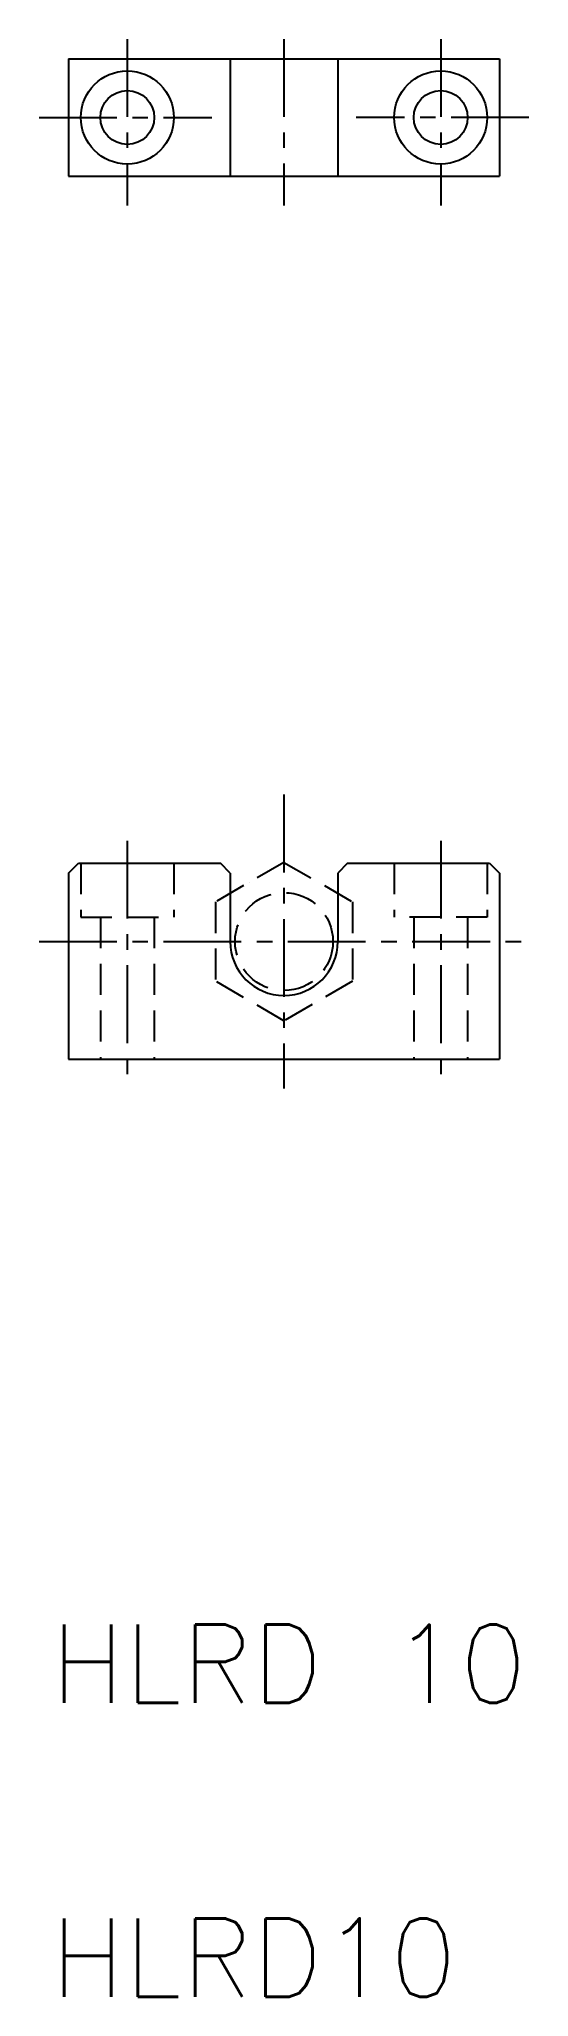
# Model space of a CAD drawing. Extents: x 2389 to 2439, y 73 to 273.
import ezdxf

# ---------------------------------------------------------------- set-up
doc = ezdxf.new("R2010")
doc.units = 0
doc.header["$LTSCALE"] = 0.25
doc.linetypes.add('CENTER', pattern=[50.8, 31.75, -6.35, 6.35, -6.35])
doc.linetypes.add('DASHED', pattern=[19.05, 12.7, -6.35])
doc.layers.get('0').update_dxf_attribs({"linetype": 'CONTINUOUS'})
doc.layers.add('CENTER', color=1, linetype='CENTER')
doc.styles.get("Standard").update_dxf_attribs({"font": 'txt.shx'})

msp = doc.modelspace()

# ---------------------------------------------------------------- linework, layer by layer
for p, q in [((2392.15, 271.31), (2436.15, 271.31)), ((2392.15, 271.31), (2392.15, 259.31)), ((2408.65, 271.31), (2408.65, 259.31)), ((2419.65, 271.31), (2419.65, 259.31)), ((2436.15, 271.31), (2436.15, 259.31)), ((2392.15, 259.31), (2436.15, 259.31)), ((2392.15, 188.18), (2393.15, 189.18)), ((2392.15, 188.18), (2392.15, 169.18)), ((2393.15, 189.18), (2407.65, 189.18)), ((2408.65, 188.18), (2407.65, 189.18)), ((2408.65, 188.18), (2408.65, 181.18)), ((2412.4, 188.26), (2412.4, 188.26)), ((2420.65, 189.18), (2419.65, 188.18)), ((2419.65, 188.18), (2419.65, 181.18)), ((2420.65, 189.18), (2435.15, 189.18)), ((2435.15, 189.18), (2436.15, 188.18)), ((2436.15, 188.18), (2436.15, 169.18)), ((2410.65, 187.25), (2410.65, 187.25)), ((2392.15, 169.18), (2436.15, 169.18))]:
    msp.add_line(p, q)
at = {"color": 3, "linetype": 'DASHED'}
for p, q in [((2393.4, 189.18), (2393.4, 183.68)), ((2402.9, 189.18), (2402.9, 183.68)), ((2414.15, 189.27), (2407.15, 185.23)), ((2414.15, 189.27), (2421.15, 185.23)), ((2425.4, 189.18), (2425.4, 183.68)), ((2434.9, 189.18), (2434.9, 183.68)), ((2407.15, 185.23), (2407.15, 177.14)), ((2421.15, 185.23), (2421.15, 177.14)), ((2393.4, 183.68), (2402.9, 183.68)), ((2395.4, 183.68), (2395.4, 169.18)), ((2400.9, 183.68), (2400.9, 169.18)), ((2434.9, 183.68), (2425.4, 183.68)), ((2427.4, 183.68), (2427.4, 169.18)), ((2432.9, 183.68), (2432.9, 169.18)), ((2414.15, 173.1), (2407.15, 177.14)), ((2421.15, 177.14), (2414.15, 173.1))]:
    msp.add_line(p, q, dxfattribs=at)
for centre, radius in [((2398.15, 265.31), 4.75), ((2430.15, 265.31), 4.75), ((2398.15, 265.31), 2.75), ((2430.15, 265.31), 2.75)]:
    msp.add_circle(centre, radius)
msp.add_circle((2414.15, 181.18), 5, dxfattribs=at)
msp.add_arc((2414.15, 181.18), 5.5, 180, 0)
at = {"layer": 'CENTER', "color": 1, "linetype": 'CENTER'}
for p, q in [((2398.15, 273.31), (2398.15, 256.31)), ((2414.15, 273.31), (2414.15, 256.31)), ((2430.15, 273.31), (2430.15, 256.31)), ((2389.15, 265.31), (2406.79, 265.31)), ((2439.15, 265.31), (2421.51, 265.31)), ((2414.15, 196.18), (2414.15, 166.18)), ((2398.15, 191.46), (2398.15, 166.81)), ((2430.15, 191.46), (2430.15, 166.81)), ((2389.15, 181.18), (2439.15, 181.18))]:
    msp.add_line(p, q, dxfattribs=at)

# ---------------------------------------------------------------- texts
for s, p in [('HLRD 10', (2390.32, 103.45)), ('HLRD10', (2390.32, 73.45))]:
    msp.add_text(s, height=8).set_placement(p)

doc.saveas('drawing.dxf')
